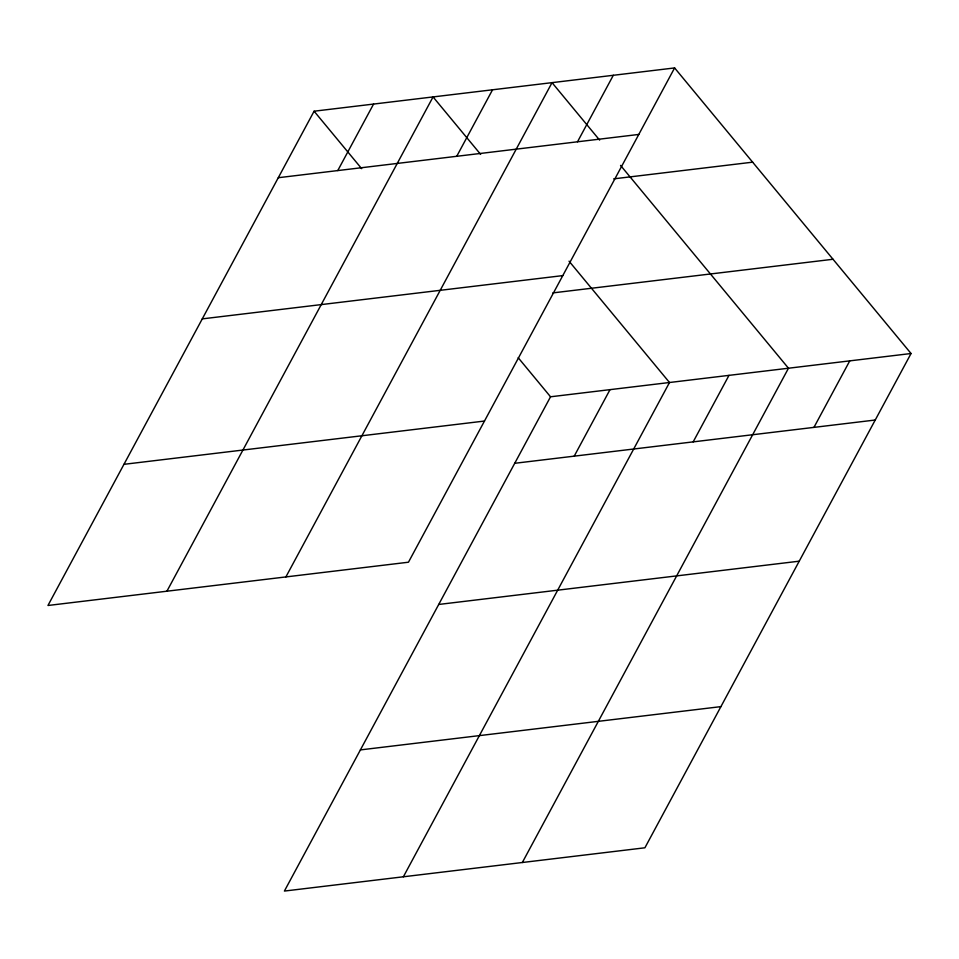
<?xml version="1.0" encoding="UTF-8"?>
<svg xmlns="http://www.w3.org/2000/svg" width="959" height="959" viewBox="0 0 959 959"><rect width="100%" height="100%" fill="white"/><g stroke="black" fill="none" stroke-linecap="round" stroke-linejoin="round"><path stroke-width="1.44" d="M674.609 67.933L314.096 111.208L47.95 605.489L408.462 562.214L674.609 67.933L911.05 353.511L644.904 847.792L284.391 891.067L550.538 396.786L911.05 353.511M337.772 170.57L373.578 104.063M166.914 591.212L433.06 96.919L480.639 154.387M456.736 156.293L492.542 89.786M285.89 576.922L552.036 82.642L599.615 140.11M577.51 141.788L613.316 75.281M574.213 456.148L610.02 389.642M403.367 876.79L669.502 382.509L569.047 261.172M693.177 441.871L728.996 375.365M522.331 862.513L788.478 368.22L620.545 165.392M813.951 427.378L849.758 360.872M278.29 177.715L638.79 134.44M613.7 178.853L752.635 162.167M202.277 318.879L562.789 275.605M552.816 292.903L833.023 259.266M123.963 464.324L484.475 421.049M514.731 463.293L875.243 420.018M438.719 604.458L799.231 561.183M360.404 749.902L720.916 706.627M314.096 111.208L361.675 168.664M518.184 357.707L550.538 396.786"/></g></svg>
